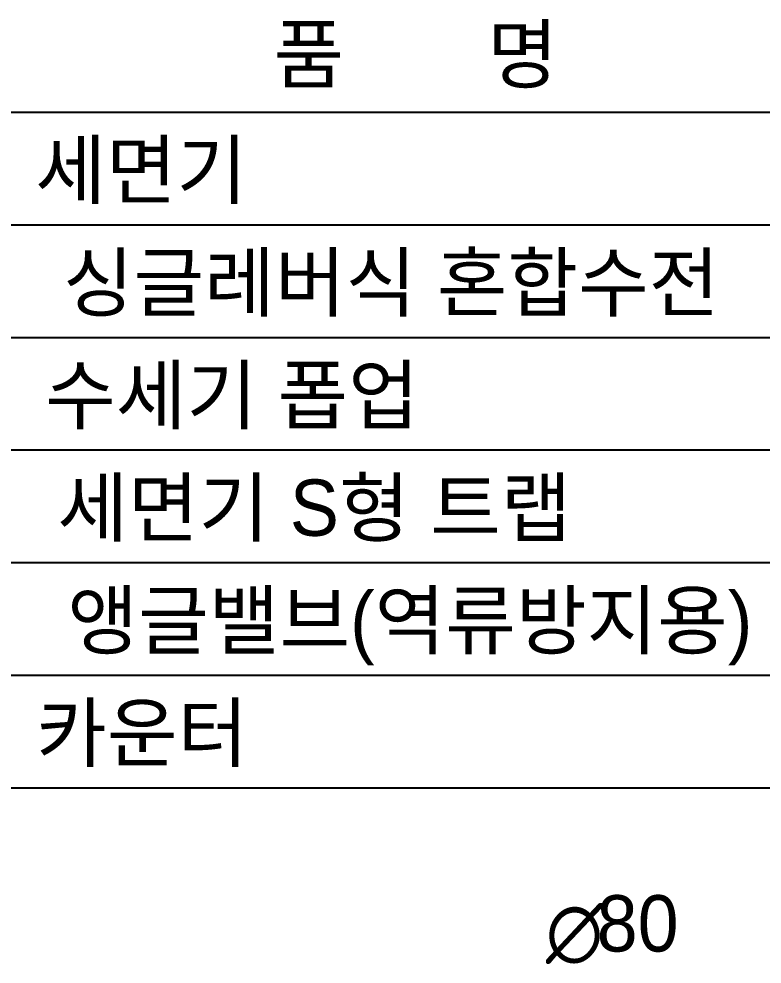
# Model space of a CAD drawing. Header units: millimetres. Extents: x 0 to 3800, y -67 to 2530.
# Drawn here: x 3168.6 to 3498.6, y 1871.7 to 2291.4 of the extents above; entities that cross this region are included whole.
import ezdxf
from ezdxf.enums import TextEntityAlignment as Align

# ---------------------------------------------------------------- set-up
doc = ezdxf.new("R2010")
doc.units = ezdxf.units.MM
for name, color, linetype in [('TEXT', 7, 'Continuous'), ('도각라인', 255, 'Continuous'), ('치수선', 7, 'Continuous')]:
    doc.layers.add(name, color=color, linetype=linetype)
doc.styles.add('____', font='')
doc.styles.add('타이틀', font='H2GTRM.TTF', dxfattribs={"height": 25})
doc.styles.get('____').set_extended_font_data('굴림')

msp = doc.modelspace()

# ---------------------------------------------------------------- linework, layer by layer
at = {"layer": '도각라인', "color": 7}
for p, q in [((2975, 2250), (3770, 2250)), ((2975, 2200), (3770, 2200)), ((2975, 2150), (3770, 2150)), ((2975, 2100), (3770, 2100)), ((2975, 2050), (3770, 2050)), ((2975, 2000), (3770, 2000)), ((2975, 1950), (3770, 1950))]:
    msp.add_line(p, q, dxfattribs=at)

# ---------------------------------------------------------------- texts
at = {"layer": 'TEXT', "style": '타이틀'}
for s, p in [('품       명', (3344.82, 2275.73)), ('세면기', (3222.97, 2224.38)), ('싱글레버식 혼합수전', (3333.92, 2174.38)), ('수세기 폽업', (3263.26, 2124.38)), ('세면기 S형 트랩', (3299.82, 2074.38)), ('앵글밸브(역류방지용)', (3342.26, 2024.38)), ('카운터', (3223.36, 1974.38))]:
    msp.add_text(s, height=25, dxfattribs=at).set_placement(p, align=Align.MIDDLE_CENTER)
at = {"layer": '치수선', "style": '____'}
for s, p in [('80', (3425.17, 1877.27)), ('∅', (3402.64, 1873.32))]:
    msp.add_text(s, height=25, dxfattribs=at).set_placement(p)

doc.saveas('drawing.dxf')
